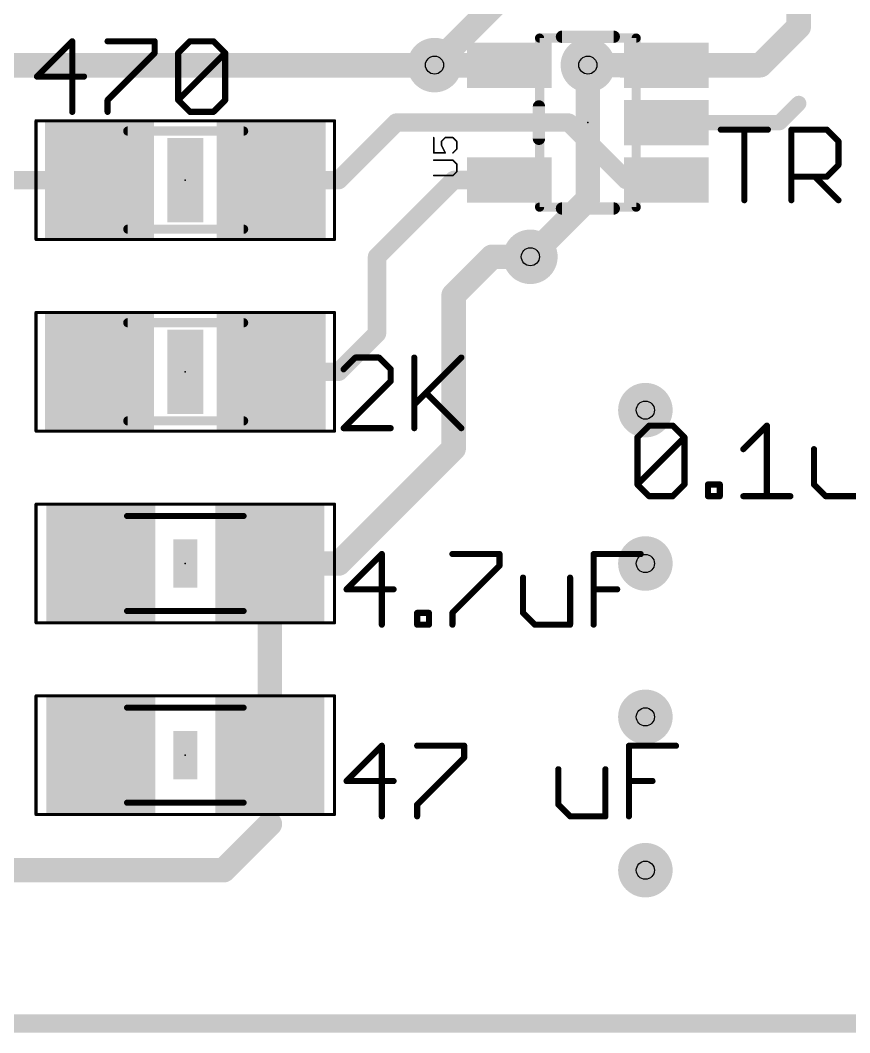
# Model space of a CAD drawing. Extents: x -1 to 156, y 2 to 108.
# Drawn here: x 7.43 to 21.17, y 20.17 to 36.94 of the extents above; entities that cross this region are included whole.
import ezdxf

# ---------------------------------------------------------------- set-up
doc = ezdxf.new("R2010")
doc.units = 0
for name, color, linetype in [('1', 22, 'CONTINUOUS'), ('16', 175, 'CONTINUOUS'), ('18', 82, 'CONTINUOUS'), ('20', 7, 'CONTINUOUS'), ('21', 253, 'CONTINUOUS'), ('23', 7, 'CONTINUOUS'), ('25', 253, 'CONTINUOUS'), ('27', 253, 'CONTINUOUS'), ('29', 253, 'CONTINUOUS'), ('30', 253, 'CONTINUOUS'), ('31', 253, 'CONTINUOUS'), ('35', 253, 'CONTINUOUS'), ('39', 22, 'CONTINUOUS'), ('44', 253, 'CONTINUOUS'), ('51', 253, 'CONTINUOUS')]:
    doc.layers.add(name, color=color, linetype=linetype)

# ---------------------------------------------------------------- blocks, each defined once
blk = doc.blocks.new('RECT')
blk.add_solid([(-0.5, -0.5), (0.5, -0.5), (-0.5, 0.5), (0.5, 0.5)])
blk = doc.blocks.new('ROUNDV')
at = {"const_width": 0.5}
blk.add_lwpolyline([(0, -0.25, 1), (0, 0.25, 1), (0, -0.25)], format="xyb", dxfattribs=at)

msp = doc.modelspace()

# ---------------------------------------------------------------- linework, layer by layer
at = {"layer": '1'}
for points, const_width in [([(20.32, 36.83), (20.32, 38.1)], 0.4064), ([(19.6825, 36.1925), (20.32, 36.83)], 0.4064), ([(4.2125, 36.1925), (15.5274, 36.1925)], 0.4064), ([(15.5249, 36.195), (14.2875, 36.195)], 0.4064), ([(15.5274, 36.1925), (15.5249, 36.195)], 0.4064), ([(16.8275, 36.195), (17.46, 36.1925)], 0.4064), ([(18.1276, 36.1925), (19.6825, 36.1925)], 0.4064), ([(17.46, 36.1925), (18.1276, 36.1925)], 0.3048), ([(18.1276, 36.1925), (18.1276, 36.195)], 0.3048), ([(20.0025, 35.2425), (20.32, 35.56)], 0.254), ([(13.6525, 35.2425), (12.7, 34.29)], 0.3048), ([(16.51, 35.2425), (13.6525, 35.2425)], 0.3048), ([(17.46, 34.2925), (16.51, 35.2425)], 0.3048), ([(18.1276, 35.2425), (20.0025, 35.2425)], 0.254), ([(5.31, 34.29), (8.738, 34.29)], 0.3048), ([(12.7, 34.29), (11.582, 34.29)], 0.3048), ([(14.6075, 34.2925), (13.335, 33.02)], 0.3048), ([(15.5274, 34.2925), (14.6075, 34.2925)], 0.3048), ([(18.1276, 34.2925), (17.46, 34.2925)], 0.3048), ([(14.605, 32.385), (15.24, 33.02)], 0.4064), ([(15.24, 33.02), (15.875, 33.02)], 0.4064), ([(13.335, 33.02), (13.335, 31.75)], 0.3048), ([(14.605, 29.845), (14.605, 32.385)], 0.4064), ([(13.335, 31.75), (12.7, 31.115)], 0.3048), ([(12.7, 31.115), (11.582, 31.115)], 0.3048), ([(12.7, 27.94), (14.605, 29.845)], 0.4064), ([(11.56, 24.765), (11.56, 27.94)], 0.4064), ([(11.56, 27.94), (12.7, 27.94)], 0.4064), ([(11.56, 23.625), (11.56, 24.765)], 0.3048), ([(10.795, 22.86), (11.56, 23.625)], 0.4064), ([(5.1175, 22.86), (10.795, 22.86)], 0.4064)]:
    msp.add_lwpolyline(points, dxfattribs=dict(at, const_width=const_width))
for points, const_width in [([(20.2184, 36.83, 1), (20.4216, 36.83)], 0.2032), ([(20.3918, 36.7582, 1), (20.2482, 36.9018)], 0.2032), ([(14.2875, 36.2966, 1), (14.2875, 36.0934)], 0.2032), ([(15.5967, 36.2668, 1), (15.4531, 36.1232)], 0.2032), ([(15.5249, 36.0934, 1), (15.5249, 36.2966)], 0.2032), ([(15.5274, 36.0909, 1), (15.5274, 36.2941)], 0.2032), ([(16.8279, 36.2966, 1), (16.8271, 36.0934)], 0.2032), ([(17.4596, 36.0909, 1), (17.4604, 36.2941)], 0.2032), ([(18.1276, 36.2941, 1), (18.1276, 36.0909)], 0.2032), ([(19.6825, 36.0909, 1), (19.6825, 36.2941)], 0.2032), ([(15.4556, 36.1207, 1), (15.5992, 36.2643)], 0.2032), ([(17.46, 36.2687, 1), (17.46, 36.1163)], 0.1524), ([(18.2038, 36.195, 1), (18.0514, 36.195)], 0.1524), ([(18.0514, 36.1925, 1), (18.2038, 36.1925)], 0.1524), ([(18.1276, 36.1163, 1), (18.1276, 36.2687)], 0.1524), ([(19.6107, 36.2643, 1), (19.7543, 36.1207)], 0.2032), ([(20.3649, 35.5151, 1), (20.2751, 35.6049)], 0.127), ([(13.6525, 35.3187, 1), (13.6525, 35.1663)], 0.1524), ([(13.7064, 35.1886, 1), (13.5986, 35.2964)], 0.1524), ([(16.5639, 35.2964, 1), (16.4561, 35.1886)], 0.1524), ([(16.51, 35.1663, 1), (16.51, 35.3187)], 0.1524), ([(18.1276, 35.306, 1), (18.1276, 35.179)], 0.127), ([(19.9576, 35.2874, 1), (20.0474, 35.1976)], 0.127), ([(20.0025, 35.179, 1), (20.0025, 35.306)], 0.127), ([(8.738, 34.2138, 1), (8.738, 34.3662)], 0.1524), ([(11.582, 34.3662, 1), (11.582, 34.2138)], 0.1524), ([(12.6461, 34.3439, 1), (12.7539, 34.2361)], 0.1524), ([(12.7, 34.2138, 1), (12.7, 34.3662)], 0.1524), ([(14.6075, 34.3687, 1), (14.6075, 34.2163)], 0.1524), ([(14.6614, 34.2386, 1), (14.5536, 34.3464)], 0.1524), ([(15.5274, 34.2163, 1), (15.5274, 34.3687)], 0.1524), ([(17.46, 34.3687, 1), (17.46, 34.2163)], 0.1524), ([(17.4061, 34.2386, 1), (17.5139, 34.3464)], 0.1524), ([(18.1276, 34.2163, 1), (18.1276, 34.3687)], 0.1524), ([(15.24, 33.1216, 1), (15.24, 32.9184)], 0.2032), ([(15.3118, 32.9482, 1), (15.1682, 33.0918)], 0.2032), ([(15.875, 32.9184, 1), (15.875, 33.1216)], 0.2032), ([(13.4112, 33.02, 1), (13.2588, 33.02)], 0.1524), ([(13.2811, 33.0739, 1), (13.3889, 32.9661)], 0.1524), ([(14.7066, 32.385, 1), (14.5034, 32.385)], 0.2032), ([(14.5332, 32.4568, 1), (14.6768, 32.3132)], 0.2032), ([(13.3889, 31.6961, 1), (13.2811, 31.8039)], 0.1524), ([(13.2588, 31.75, 1), (13.4112, 31.75)], 0.1524), ([(11.582, 31.1912, 1), (11.582, 31.0388)], 0.1524), ([(12.6461, 31.1689, 1), (12.7539, 31.0611)], 0.1524), ([(12.7, 31.0388, 1), (12.7, 31.1912)], 0.1524), ([(14.6768, 29.7732, 1), (14.5332, 29.9168)], 0.2032), ([(14.5034, 29.845, 1), (14.7066, 29.845)], 0.2032), ([(11.6616, 27.94, 1), (11.4584, 27.94)], 0.2032), ([(11.56, 28.0416, 1), (11.56, 27.8384)], 0.2032), ([(12.6282, 28.0118, 1), (12.7718, 27.8682)], 0.2032), ([(12.7, 27.8384, 1), (12.7, 28.0416)], 0.2032), ([(11.4584, 24.765, 1), (11.6616, 24.765)], 0.2032), ([(11.6362, 24.765, 1), (11.4838, 24.765)], 0.1524), ([(11.6318, 23.5532, 1), (11.4882, 23.6968)], 0.2032), ([(11.4838, 23.625, 1), (11.6362, 23.625)], 0.1524), ([(10.7232, 22.9318, 1), (10.8668, 22.7882)], 0.2032), ([(10.795, 22.7584, 1), (10.795, 22.9616)], 0.2032)]:
    msp.add_lwpolyline(points, format="xyb", dxfattribs=dict(at, const_width=const_width))
at = {"layer": '16'}
for points, const_width in [([(14.2875, 36.195), (16.51, 38.4175)], 0.4064), ([(16.8275, 33.9725), (16.8275, 36.195)], 0.4064), ([(15.875, 33.02), (16.8275, 33.9725)], 0.4064), ([(35.56, 20.32), (0, 20.32)], 0.3048)]:
    msp.add_lwpolyline(points, dxfattribs=dict(at, const_width=const_width))
at = {"layer": '16', "const_width": 0.2032}
for points in [[(16.9291, 36.195, 1), (16.7259, 36.195)], [(14.2157, 36.2668, 1), (14.3593, 36.1232)], [(16.7259, 33.9725, 1), (16.9291, 33.9725)], [(16.8993, 33.9007, 1), (16.7557, 34.0443)], [(15.8032, 33.0918, 1), (15.9468, 32.9482)]]:
    msp.add_lwpolyline(points, format="xyb", dxfattribs=at)
at = {"layer": '20', "const_width": 0.3048}
msp.add_lwpolyline([(0, 20.32), (35.56, 20.32)], dxfattribs=at)
at = {"layer": '21', "const_width": 0.2032}
for points in [[(16.3981, 36.6649), (17.2569, 36.6649)], [(16.0171, 34.9741), (16.0171, 35.5109)], [(17.2569, 33.8201), (16.3981, 33.8201)]]:
    msp.add_lwpolyline(points, dxfattribs=at)
at = {"layer": '21', "const_width": 0.1016}
for points in [[(16.3981, 36.7157, 1), (16.3981, 36.6141)], [(17.2569, 36.6141, 1), (17.2569, 36.7157)], [(16.0679, 35.5109, 1), (15.9663, 35.5109)], [(15.9663, 34.9741, 1), (16.0679, 34.9741)], [(16.3981, 33.8709, 1), (16.3981, 33.7693)], [(17.2569, 33.7693, 1), (17.2569, 33.8709)]]:
    msp.add_lwpolyline(points, format="xyb", dxfattribs=at)
at = {"layer": '23'}
for p in [(16.8275, 35.2425), (10.16, 34.29), (10.16, 31.115), (10.16, 27.94), (10.16, 24.765)]:
    msp.add_point(p, dxfattribs=at)
at = {"layer": '25', "const_width": 0.0254}
for points in [[(14.2745, 34.9946), (14.2745, 34.7404)], [(14.4016, 34.9311), (14.4651, 34.9946)], [(14.4016, 34.8675), (14.4016, 34.9311)], [(14.4651, 34.9946), (14.5922, 34.9946)], [(14.5922, 34.9946), (14.6558, 34.9311)], [(14.6558, 34.9311), (14.6558, 34.804)], [(14.2745, 34.7404), (14.4651, 34.7404)], [(14.4651, 34.7404), (14.4016, 34.8675)], [(14.6558, 34.804), (14.5922, 34.7404)], [(14.5922, 34.6204), (14.2745, 34.6204)], [(14.6558, 34.5569), (14.5922, 34.6204)], [(14.6558, 34.4298), (14.6558, 34.5569)], [(14.5922, 34.3662), (14.6558, 34.4298)], [(14.2745, 34.3662), (14.5922, 34.3662)]]:
    msp.add_lwpolyline(points, dxfattribs=at)
at = {"layer": '25', "const_width": 0.0127}
for points in [[(14.2808, 34.9946, 1), (14.2681, 34.9946)], [(14.4079, 34.9311, 1), (14.3952, 34.9311)], [(14.3971, 34.9356, 1), (14.4061, 34.9266)], [(14.4651, 35.001, 1), (14.4651, 34.9883)], [(14.4696, 34.9901, 1), (14.4606, 34.9991)], [(14.5967, 34.9991, 1), (14.5878, 34.9901)], [(14.5922, 34.9883, 1), (14.5922, 35.001)], [(14.6622, 34.9311, 1), (14.6495, 34.9311)], [(14.6513, 34.9266, 1), (14.6603, 34.9356)], [(14.2745, 34.7468, 1), (14.2745, 34.7341)], [(14.2681, 34.7404, 1), (14.2808, 34.7404)], [(14.4073, 34.8704, 1), (14.3959, 34.8647)], [(14.3952, 34.8675, 1), (14.4079, 34.8675)], [(14.4595, 34.7376, 1), (14.4708, 34.7432)], [(14.4651, 34.7341, 1), (14.4651, 34.7468)], [(14.5878, 34.7449, 1), (14.5967, 34.7359)], [(14.6495, 34.804, 1), (14.6622, 34.804)], [(14.6603, 34.7995, 1), (14.6513, 34.8084)], [(14.2745, 34.6268, 1), (14.2745, 34.6141)], [(14.5967, 34.6249, 1), (14.5878, 34.6159)], [(14.5922, 34.6141, 1), (14.5922, 34.6268)], [(14.6622, 34.5569, 1), (14.6495, 34.5569)], [(14.6513, 34.5524, 1), (14.6603, 34.5614)], [(14.6495, 34.4298, 1), (14.6622, 34.4298)], [(14.6603, 34.4253, 1), (14.6513, 34.4342)], [(14.2745, 34.3725, 1), (14.2745, 34.3599)], [(14.5878, 34.3707, 1), (14.5967, 34.3617)], [(14.5922, 34.3599, 1), (14.5922, 34.3725)]]:
    msp.add_lwpolyline(points, format="xyb", dxfattribs=at)
at = {"layer": '27', "const_width": 0.1016}
for points in [[(8.2872, 36.5897), (7.7026, 36.005)], [(8.2872, 35.4203), (8.2872, 36.5897)], [(8.8719, 36.5897), (9.6515, 36.5897)], [(9.6515, 36.5897), (9.6515, 36.3948)], [(10.0413, 36.3948), (10.2362, 36.5897)], [(10.2362, 36.5897), (10.626, 36.5897)], [(10.626, 36.5897), (10.8209, 36.3948)], [(9.6515, 36.3948), (8.8719, 35.6152)], [(10.0413, 35.6152), (10.0413, 36.3948)], [(10.0413, 35.6152), (10.8209, 36.3948)], [(10.8209, 36.3948), (10.8209, 35.6152)], [(7.7026, 36.005), (8.4821, 36.005)], [(8.8719, 35.6152), (8.8719, 35.4203)], [(10.2362, 35.4203), (10.0413, 35.6152)], [(10.8209, 35.6152), (10.626, 35.4203)], [(10.626, 35.4203), (10.2362, 35.4203)], [(19.0296, 35.1264), (19.8091, 35.1264)], [(19.4193, 33.9571), (19.4193, 35.1264)], [(20.1989, 33.9571), (20.1989, 35.1264)], [(20.1989, 35.1264), (20.7836, 35.1264)], [(20.7836, 35.1264), (20.9785, 34.9315)], [(20.9785, 34.9315), (20.9785, 34.5417)], [(20.9785, 34.5417), (20.7836, 34.3468)], [(20.7836, 34.3468), (20.1989, 34.3468)], [(20.5887, 34.3468), (20.9785, 33.9571)], [(12.9774, 31.3509), (12.7826, 31.156)], [(13.3672, 31.3509), (12.9774, 31.3509)], [(13.5621, 31.156), (13.3672, 31.3509)], [(13.9519, 31.3509), (13.9519, 30.1816)], [(13.9519, 30.5713), (14.7315, 31.3509)], [(13.5621, 30.9611), (13.5621, 31.156)], [(12.7826, 30.1816), (13.5621, 30.9611)], [(14.1468, 30.7662), (14.7315, 30.1816)], [(13.5621, 30.1816), (12.7826, 30.1816)], [(17.6485, 30.0289), (17.8434, 30.2238)], [(17.8434, 30.2238), (18.2332, 30.2238)], [(18.2332, 30.2238), (18.4281, 30.0289)], [(19.4026, 29.834), (19.7924, 30.2238)], [(19.7924, 30.2238), (19.7924, 29.0544)], [(17.6485, 29.2493), (17.6485, 30.0289)], [(17.6485, 29.2493), (18.4281, 30.0289)], [(18.4281, 30.0289), (18.4281, 29.2493)], [(20.572, 29.834), (20.572, 29.2493)], [(17.8434, 29.0544), (17.6485, 29.2493)], [(18.4281, 29.2493), (18.2332, 29.0544)], [(18.8179, 29.0544), (18.8179, 29.2493)], [(18.8179, 29.2493), (19.0128, 29.2493)], [(19.0128, 29.2493), (19.0128, 29.0544)], [(20.572, 29.2493), (20.7669, 29.0544)], [(18.2332, 29.0544), (17.8434, 29.0544)], [(19.0128, 29.0544), (18.8179, 29.0544)], [(19.4026, 29.0544), (20.1822, 29.0544)], [(20.7669, 29.0544), (21.3516, 29.0544)], [(13.4149, 28.0966), (12.8302, 27.5119)], [(13.4149, 26.9272), (13.4149, 28.0966)], [(14.5843, 28.0966), (15.3639, 28.0966)], [(15.3639, 28.0966), (15.3639, 27.9017)], [(16.9231, 26.9272), (16.9231, 28.0966)], [(16.9231, 28.0966), (17.7027, 28.0966)], [(15.3639, 27.9017), (14.5843, 27.1221)], [(15.7537, 27.7068), (15.7537, 27.1221)], [(16.5333, 26.9272), (16.5333, 27.7068)], [(12.8302, 27.5119), (13.6098, 27.5119)], [(16.9231, 27.5119), (17.3129, 27.5119)], [(13.9996, 26.9272), (13.9996, 27.1221)], [(13.9996, 27.1221), (14.1945, 27.1221)], [(14.1945, 27.1221), (14.1945, 26.9272)], [(14.5843, 27.1221), (14.5843, 26.9272)], [(15.7537, 27.1221), (15.9486, 26.9272)], [(14.1945, 26.9272), (13.9996, 26.9272)], [(15.9486, 26.9272), (16.5333, 26.9272)], [(13.4149, 24.9216), (12.8302, 24.3369)], [(13.4149, 23.7522), (13.4149, 24.9216)], [(13.9996, 24.9216), (14.7792, 24.9216)], [(14.7792, 24.9216), (14.7792, 24.7267)], [(17.5078, 23.7522), (17.5078, 24.9216)], [(17.5078, 24.9216), (18.2874, 24.9216)], [(14.7792, 24.7267), (13.9996, 23.9471)], [(16.3384, 24.5318), (16.3384, 23.9471)], [(17.118, 23.7522), (17.118, 24.5318)], [(12.8302, 24.3369), (13.6098, 24.3369)], [(17.5078, 24.3369), (17.8976, 24.3369)], [(13.9996, 23.9471), (13.9996, 23.7522)], [(16.3384, 23.9471), (16.5333, 23.7522)], [(16.5333, 23.7522), (17.118, 23.7522)]]:
    msp.add_lwpolyline(points, dxfattribs=at)
at = {"layer": '27', "const_width": 0.0508}
for points in [[(8.3126, 36.5897, 1), (8.2618, 36.5897)], [(8.3052, 36.5717, 1), (8.2693, 36.6077)], [(8.8719, 36.6151, 1), (8.8719, 36.5643)], [(9.6769, 36.5897, 1), (9.6261, 36.5897)], [(9.6515, 36.5643, 1), (9.6515, 36.6151)], [(10.2362, 36.6151, 1), (10.2362, 36.5643)], [(10.2542, 36.5717, 1), (10.2183, 36.6077)], [(10.644, 36.6077, 1), (10.6081, 36.5717)], [(10.626, 36.5643, 1), (10.626, 36.6151)], [(9.6261, 36.3948, 1), (9.6769, 36.3948)], [(9.6695, 36.3768, 1), (9.6336, 36.4128)], [(10.0667, 36.3948, 1), (10.0159, 36.3948)], [(10.0234, 36.4128, 1), (10.0593, 36.3768)], [(10.8463, 36.3948, 1), (10.7955, 36.3948)], [(10.8389, 36.3768, 1), (10.803, 36.4128)], [(10.803, 36.3768, 1), (10.8389, 36.4128)], [(7.6846, 36.023, 1), (7.7205, 35.987)], [(7.7026, 36.0304, 1), (7.7026, 35.9796)], [(8.4821, 35.9796, 1), (8.4821, 36.0304)], [(8.8973, 35.6152, 1), (8.8465, 35.6152)], [(8.854, 35.6332, 1), (8.8899, 35.5972)], [(10.0593, 35.6332, 1), (10.0234, 35.5972)], [(10.0234, 35.6332, 1), (10.0593, 35.5972)], [(10.0159, 35.6152, 1), (10.0667, 35.6152)], [(10.7955, 35.6152, 1), (10.8463, 35.6152)], [(10.8389, 35.5972, 1), (10.803, 35.6332)], [(8.2618, 35.4203, 1), (8.3126, 35.4203)], [(8.8465, 35.4203, 1), (8.8973, 35.4203)], [(10.2362, 35.4457, 1), (10.2362, 35.3949)], [(10.2183, 35.4023, 1), (10.2542, 35.4383)], [(10.6081, 35.4383, 1), (10.644, 35.4023)], [(10.626, 35.3949, 1), (10.626, 35.4457)], [(19.0296, 35.1518, 1), (19.0296, 35.101)], [(19.4447, 35.1264, 1), (19.3939, 35.1264)], [(19.8091, 35.101, 1), (19.8091, 35.1518)], [(20.2243, 35.1264, 1), (20.1735, 35.1264)], [(20.1989, 35.1518, 1), (20.1989, 35.101)], [(20.8016, 35.1444, 1), (20.7657, 35.1085)], [(20.7836, 35.101, 1), (20.7836, 35.1518)], [(21.0039, 34.9315, 1), (20.9531, 34.9315)], [(20.9606, 34.9136, 1), (20.9965, 34.9495)], [(20.9531, 34.5417, 1), (21.0039, 34.5417)], [(20.9965, 34.5238, 1), (20.9606, 34.5597)], [(20.1989, 34.3722, 1), (20.1989, 34.3214)], [(20.6067, 34.3648, 1), (20.5708, 34.3289)], [(20.7657, 34.3648, 1), (20.8016, 34.3289)], [(20.7836, 34.3214, 1), (20.7836, 34.3722)], [(19.3939, 33.9571, 1), (19.4447, 33.9571)], [(20.1735, 33.9571, 1), (20.2243, 33.9571)], [(20.9606, 33.9391, 1), (20.9965, 33.975)], [(12.9774, 31.3763, 1), (12.9774, 31.3255)], [(12.9954, 31.333, 1), (12.9595, 31.3689)], [(13.3852, 31.3689, 1), (13.3493, 31.333)], [(13.3672, 31.3255, 1), (13.3672, 31.3763)], [(13.9773, 31.3509, 1), (13.9265, 31.3509)], [(14.7495, 31.333, 1), (14.7136, 31.3689)], [(12.7646, 31.174, 1), (12.8005, 31.1381)], [(13.5875, 31.156, 1), (13.5367, 31.156)], [(13.5442, 31.1381, 1), (13.5801, 31.174)], [(13.5367, 30.9611, 1), (13.5875, 30.9611)], [(13.5801, 30.9432, 1), (13.5442, 30.9791)], [(14.1648, 30.7842, 1), (14.1289, 30.7483)], [(13.934, 30.5893, 1), (13.9699, 30.5534)], [(12.7826, 30.207, 1), (12.7826, 30.1562)], [(12.7646, 30.1995, 1), (12.8005, 30.1636)], [(13.5621, 30.1562, 1), (13.5621, 30.207)], [(13.9265, 30.1816, 1), (13.9773, 30.1816)], [(14.7136, 30.1636, 1), (14.7495, 30.1995)], [(17.8434, 30.2492, 1), (17.8434, 30.1984)], [(17.8614, 30.2059, 1), (17.8254, 30.2418)], [(18.2512, 30.2418, 1), (18.2152, 30.2059)], [(18.2332, 30.1984, 1), (18.2332, 30.2492)], [(19.8178, 30.2238, 1), (19.767, 30.2238)], [(19.8104, 30.2059, 1), (19.7744, 30.2418)], [(17.6739, 30.0289, 1), (17.6231, 30.0289)], [(17.6305, 30.0469, 1), (17.6665, 30.011)], [(18.4535, 30.0289, 1), (18.4027, 30.0289)], [(18.4461, 30.011, 1), (18.4101, 30.0469)], [(18.4101, 30.011, 1), (18.4461, 30.0469)], [(19.3846, 29.852, 1), (19.4206, 29.8161)], [(20.5974, 29.834, 1), (20.5466, 29.834)], [(17.6665, 29.2673, 1), (17.6305, 29.2314)], [(17.6305, 29.2673, 1), (17.6665, 29.2314)], [(17.6231, 29.2493, 1), (17.6739, 29.2493)], [(18.4027, 29.2493, 1), (18.4535, 29.2493)], [(18.4461, 29.2314, 1), (18.4101, 29.2673)], [(18.8433, 29.2493, 1), (18.7925, 29.2493)], [(18.8179, 29.2747, 1), (18.8179, 29.2239)], [(19.0382, 29.2493, 1), (18.9874, 29.2493)], [(19.0128, 29.2239, 1), (19.0128, 29.2747)], [(20.59, 29.2673, 1), (20.554, 29.2314)], [(20.5466, 29.2493, 1), (20.5974, 29.2493)], [(17.8434, 29.0798, 1), (17.8434, 29.029)], [(17.8254, 29.0365, 1), (17.8614, 29.0724)], [(18.2152, 29.0724, 1), (18.2512, 29.0365)], [(18.2332, 29.029, 1), (18.2332, 29.0798)], [(18.8179, 29.0798, 1), (18.8179, 29.029)], [(18.7925, 29.0544, 1), (18.8433, 29.0544)], [(18.9874, 29.0544, 1), (19.0382, 29.0544)], [(19.0128, 29.029, 1), (19.0128, 29.0798)], [(19.4026, 29.0798, 1), (19.4026, 29.029)], [(19.767, 29.0544, 1), (19.8178, 29.0544)], [(20.1822, 29.029, 1), (20.1822, 29.0798)], [(20.7669, 29.0798, 1), (20.7669, 29.029)], [(20.7489, 29.0365, 1), (20.7849, 29.0724)], [(13.4403, 28.0966, 1), (13.3895, 28.0966)], [(13.4328, 28.0786, 1), (13.3969, 28.1145)], [(14.5843, 28.122, 1), (14.5843, 28.0712)], [(15.3893, 28.0966, 1), (15.3385, 28.0966)], [(15.3639, 28.0712, 1), (15.3639, 28.122)], [(16.9485, 28.0966, 1), (16.8977, 28.0966)], [(16.9231, 28.122, 1), (16.9231, 28.0712)], [(17.7027, 28.0712, 1), (17.7027, 28.122)], [(15.3385, 27.9017, 1), (15.3893, 27.9017)], [(15.3818, 27.8837, 1), (15.3459, 27.9196)], [(15.7791, 27.7068, 1), (15.7283, 27.7068)], [(16.5587, 27.7068, 1), (16.5079, 27.7068)], [(12.8302, 27.5373, 1), (12.8302, 27.4865)], [(12.8122, 27.5298, 1), (12.8481, 27.4939)], [(13.6098, 27.4865, 1), (13.6098, 27.5373)], [(16.9231, 27.5373, 1), (16.9231, 27.4865)], [(17.3129, 27.4865, 1), (17.3129, 27.5373)], [(14.025, 27.1221, 1), (13.9742, 27.1221)], [(13.9996, 27.1475, 1), (13.9996, 27.0967)], [(14.2199, 27.1221, 1), (14.1691, 27.1221)], [(14.1945, 27.0967, 1), (14.1945, 27.1475)], [(14.6097, 27.1221, 1), (14.5589, 27.1221)], [(15.7716, 27.14, 1), (15.7357, 27.1041)], [(14.5663, 27.14, 1), (14.6022, 27.1041)], [(15.7283, 27.1221, 1), (15.7791, 27.1221)], [(13.3895, 26.9272, 1), (13.4403, 26.9272)], [(13.9996, 26.9526, 1), (13.9996, 26.9018)], [(13.9742, 26.9272, 1), (14.025, 26.9272)], [(14.1691, 26.9272, 1), (14.2199, 26.9272)], [(14.1945, 26.9018, 1), (14.1945, 26.9526)], [(14.5589, 26.9272, 1), (14.6097, 26.9272)], [(15.9486, 26.9526, 1), (15.9486, 26.9018)], [(15.9306, 26.9092, 1), (15.9665, 26.9451)], [(16.5079, 26.9272, 1), (16.5587, 26.9272)], [(16.5333, 26.9018, 1), (16.5333, 26.9526)], [(16.8977, 26.9272, 1), (16.9485, 26.9272)], [(13.4403, 24.9216, 1), (13.3895, 24.9216)], [(13.4328, 24.9036, 1), (13.3969, 24.9395)], [(13.9996, 24.947, 1), (13.9996, 24.8962)], [(14.8046, 24.9216, 1), (14.7538, 24.9216)], [(14.7792, 24.8962, 1), (14.7792, 24.947)], [(17.5332, 24.9216, 1), (17.4824, 24.9216)], [(17.5078, 24.947, 1), (17.5078, 24.8962)], [(18.2874, 24.8962, 1), (18.2874, 24.947)], [(14.7538, 24.7267, 1), (14.8046, 24.7267)], [(14.7971, 24.7087, 1), (14.7612, 24.7446)], [(16.3638, 24.5318, 1), (16.313, 24.5318)], [(17.1434, 24.5318, 1), (17.0926, 24.5318)], [(12.8302, 24.3623, 1), (12.8302, 24.3115)], [(12.8122, 24.3548, 1), (12.8481, 24.3189)], [(13.6098, 24.3115, 1), (13.6098, 24.3623)], [(17.5078, 24.3623, 1), (17.5078, 24.3115)], [(17.8976, 24.3115, 1), (17.8976, 24.3623)], [(14.025, 23.9471, 1), (13.9742, 23.9471)], [(13.9816, 23.965, 1), (14.0175, 23.9291)], [(16.3563, 23.965, 1), (16.3204, 23.9291)], [(16.313, 23.9471, 1), (16.3638, 23.9471)], [(13.3895, 23.7522, 1), (13.4403, 23.7522)], [(13.9742, 23.7522, 1), (14.025, 23.7522)], [(16.5333, 23.7776, 1), (16.5333, 23.7268)], [(16.5153, 23.7342, 1), (16.5512, 23.7701)], [(17.0926, 23.7522, 1), (17.1434, 23.7522)], [(17.118, 23.7268, 1), (17.118, 23.7776)], [(17.4824, 23.7522, 1), (17.5332, 23.7522)]]:
    msp.add_lwpolyline(points, format="xyb", dxfattribs=at)
at = {"layer": '39', "const_width": 0.0508}
for points in [[(7.687, 33.307), (7.687, 35.273)], [(7.687, 35.273), (12.633, 35.273)], [(12.633, 35.273), (12.633, 33.307)], [(12.633, 33.307), (7.687, 33.307)], [(7.687, 30.132), (7.687, 32.098)], [(7.687, 32.098), (12.633, 32.098)], [(12.633, 32.098), (12.633, 30.132)], [(12.633, 30.132), (7.687, 30.132)], [(7.687, 28.923), (12.633, 28.923)], [(7.687, 26.957), (7.687, 28.923)], [(12.633, 28.923), (12.633, 26.957)], [(12.633, 26.957), (7.687, 26.957)], [(7.687, 25.748), (12.633, 25.748)], [(7.687, 23.782), (7.687, 25.748)], [(12.633, 25.748), (12.633, 23.782)], [(12.633, 23.782), (7.687, 23.782)]]:
    msp.add_lwpolyline(points, dxfattribs=at)
at = {"layer": '39', "const_width": 0.0254}
for points in [[(7.6997, 35.273, 1), (7.6743, 35.273)], [(7.687, 35.2857, 1), (7.687, 35.2603)], [(12.6457, 35.273, 1), (12.6203, 35.273)], [(12.633, 35.2603, 1), (12.633, 35.2857)], [(7.687, 33.3197, 1), (7.687, 33.2943)], [(7.6743, 33.307, 1), (7.6997, 33.307)], [(12.6203, 33.307, 1), (12.6457, 33.307)], [(12.633, 33.2943, 1), (12.633, 33.3197)], [(7.6997, 32.098, 1), (7.6743, 32.098)], [(7.687, 32.1107, 1), (7.687, 32.0853)], [(12.6457, 32.098, 1), (12.6203, 32.098)], [(12.633, 32.0853, 1), (12.633, 32.1107)], [(7.687, 30.1447, 1), (7.687, 30.1193)], [(7.6743, 30.132, 1), (7.6997, 30.132)], [(12.6203, 30.132, 1), (12.6457, 30.132)], [(12.633, 30.1193, 1), (12.633, 30.1447)], [(7.687, 28.9357, 1), (7.687, 28.9103)], [(7.6997, 28.923, 1), (7.6743, 28.923)], [(12.6457, 28.923, 1), (12.6203, 28.923)], [(12.633, 28.9103, 1), (12.633, 28.9357)], [(7.687, 26.9697, 1), (7.687, 26.9443)], [(7.6743, 26.957, 1), (7.6997, 26.957)], [(12.6203, 26.957, 1), (12.6457, 26.957)], [(12.633, 26.9443, 1), (12.633, 26.9697)], [(7.687, 25.7607, 1), (7.687, 25.7353)], [(7.6997, 25.748, 1), (7.6743, 25.748)], [(12.6457, 25.748, 1), (12.6203, 25.748)], [(12.633, 25.7353, 1), (12.633, 25.7607)], [(7.687, 23.7947, 1), (7.687, 23.7693)], [(7.6743, 23.782, 1), (7.6997, 23.782)], [(12.6203, 23.782, 1), (12.6457, 23.782)], [(12.633, 23.7693, 1), (12.633, 23.7947)]]:
    msp.add_lwpolyline(points, format="xyb", dxfattribs=at)
at = {"layer": '44'}
for centre in [(14.2875, 36.195), (16.8275, 36.195), (15.875, 33.02), (17.78, 30.48), (17.78, 27.94), (17.78, 25.4), (17.78, 22.86)]:
    msp.add_circle(centre, 0.15, dxfattribs=at)
at = {"layer": '51'}
for points, const_width in [([(16.0275, 33.8425), (16.0275, 36.6425)], 0.1524), ([(16.0275, 36.6425), (17.6275, 36.6425)], 0.1524), ([(17.6275, 36.6425), (17.6275, 33.8425)], 0.1524), ([(9.2075, 35.1028), (11.1252, 35.1028)], 0.1524), ([(16.0275, 33.8425), (17.6275, 33.8425)], 0.1524), ([(9.2075, 33.4772), (11.1252, 33.4772)], 0.1524), ([(9.2075, 31.9278), (11.1252, 31.9278)], 0.1524), ([(9.2075, 30.3022), (11.1252, 30.3022)], 0.1524), ([(11.125, 28.727), (9.195, 28.727)], 0.1016), ([(11.125, 27.153), (9.195, 27.153)], 0.1016), ([(9.195, 25.552), (11.125, 25.552)], 0.1016), ([(9.195, 23.978), (11.125, 23.978)], 0.1016)]:
    msp.add_lwpolyline(points, dxfattribs=dict(at, const_width=const_width))
for points, const_width in [([(16.0656, 36.6425, 1), (15.9894, 36.6425)], 0.0762), ([(16.0275, 36.6806, 1), (16.0275, 36.6044)], 0.0762), ([(17.6656, 36.6425, 1), (17.5894, 36.6425)], 0.0762), ([(17.6275, 36.6044, 1), (17.6275, 36.6806)], 0.0762), ([(9.2075, 35.1409, 1), (9.2075, 35.0647)], 0.0762), ([(11.1252, 35.0647, 1), (11.1252, 35.1409)], 0.0762), ([(16.0275, 33.8806, 1), (16.0275, 33.8044)], 0.0762), ([(15.9894, 33.8425, 1), (16.0656, 33.8425)], 0.0762), ([(17.5894, 33.8425, 1), (17.6656, 33.8425)], 0.0762), ([(17.6275, 33.8044, 1), (17.6275, 33.8806)], 0.0762), ([(9.2075, 33.5153, 1), (9.2075, 33.4391)], 0.0762), ([(11.1252, 33.4391, 1), (11.1252, 33.5153)], 0.0762), ([(9.2075, 31.9659, 1), (9.2075, 31.8897)], 0.0762), ([(11.1252, 31.8897, 1), (11.1252, 31.9659)], 0.0762), ([(9.2075, 30.3403, 1), (9.2075, 30.2641)], 0.0762), ([(11.1252, 30.2641, 1), (11.1252, 30.3403)], 0.0762), ([(9.195, 28.7524, 1), (9.195, 28.7016)], 0.0508), ([(11.125, 28.7016, 1), (11.125, 28.7524)], 0.0508), ([(9.195, 27.1784, 1), (9.195, 27.1276)], 0.0508), ([(11.125, 27.1276, 1), (11.125, 27.1784)], 0.0508), ([(9.195, 25.5774, 1), (9.195, 25.5266)], 0.0508), ([(11.125, 25.5266, 1), (11.125, 25.5774)], 0.0508), ([(9.195, 24.0034, 1), (9.195, 23.9526)], 0.0508), ([(11.125, 23.9526, 1), (11.125, 24.0034)], 0.0508)]:
    msp.add_lwpolyline(points, format="xyb", dxfattribs=dict(at, const_width=const_width))

# ---------------------------------------------------------------- block references
at = {"layer": '1'}
for p, xscale, yscale, rotation in [((15.5274, 36.1925), 0.55, 1.2, 90), ((18.1276, 36.1925), 0.55, 1.2, 90), ((18.1276, 35.2425), 0.55, 1.2, 90), ((8.738, 34.29), 1.6, 1.803, 180), ((11.582, 34.29), 1.6, 1.803, 180), ((15.5274, 34.2925), 0.55, 1.2, 90), ((18.1276, 34.2925), 0.55, 1.2, 90), ((8.738, 31.115), 1.6, 1.803, 180), ((11.582, 31.115), 1.6, 1.803, 180), ((8.76, 27.94), 1.6, 1.8, 180), ((11.56, 27.94), 1.6, 1.8, 180)]:
    msp.add_blockref('RECT', p, dxfattribs=dict(at, xscale=xscale, yscale=yscale, rotation=rotation))
at = {"layer": '1', "xscale": 1.6, "yscale": 1.8}
for p in [(8.76, 24.765), (11.56, 24.765)]:
    msp.add_blockref('RECT', p, dxfattribs=at)
at = {"layer": '18', "xscale": 0.7, "yscale": 0.7}
for p in [(14.2875, 36.195), (14.2875, 36.195), (16.8275, 36.195), (16.8275, 36.195), (15.875, 33.02), (15.875, 33.02), (17.78, 30.48), (17.78, 30.48), (17.78, 27.94), (17.78, 27.94), (17.78, 25.4), (17.78, 25.4), (17.78, 22.86), (17.78, 22.86)]:
    msp.add_blockref('ROUNDV', p, dxfattribs=at)
at = {"layer": '29'}
for name, p, xscale, yscale in [('ROUNDV', (14.2875, 36.195), 0.9032, 0.9032), ('ROUNDV', (16.8275, 36.195), 0.9032, 0.9032), ('ROUNDV', (15.875, 33.02), 0.9032, 0.9032), ('ROUNDV', (17.78, 30.48), 0.9032, 0.9032), ('ROUNDV', (17.78, 27.94), 0.9032, 0.9032), ('ROUNDV', (17.78, 25.4), 0.9032, 0.9032), ('RECT', (8.76, 24.765), 1.8032, 2.0032), ('RECT', (11.56, 24.765), 1.8032, 2.0032), ('ROUNDV', (17.78, 22.86), 0.9032, 0.9032)]:
    msp.add_blockref(name, p, dxfattribs=dict(at, xscale=xscale, yscale=yscale))
for p, xscale, yscale, rotation in [((15.5274, 36.1925), 0.7532, 1.4032, 90), ((18.1276, 36.1925), 0.7532, 1.4032, 90), ((18.1276, 35.2425), 0.7532, 1.4032, 90), ((8.738, 34.29), 1.8032, 2.0062, 180), ((11.582, 34.29), 1.8032, 2.0062, 180), ((15.5274, 34.2925), 0.7532, 1.4032, 90), ((18.1276, 34.2925), 0.7532, 1.4032, 90), ((8.738, 31.115), 1.8032, 2.0062, 180), ((11.582, 31.115), 1.8032, 2.0062, 180), ((8.76, 27.94), 1.8032, 2.0032, 180), ((11.56, 27.94), 1.8032, 2.0032, 180)]:
    msp.add_blockref('RECT', p, dxfattribs=dict(at, xscale=xscale, yscale=yscale, rotation=rotation))
at = {"layer": '30', "xscale": 0.9032, "yscale": 0.9032}
for p in [(14.2875, 36.195), (16.8275, 36.195), (15.875, 33.02), (17.78, 30.48), (17.78, 27.94), (17.78, 25.4), (17.78, 22.86)]:
    msp.add_blockref('ROUNDV', p, dxfattribs=at)
at = {"layer": '31'}
for p, xscale, yscale, rotation in [((15.5274, 36.1925), 0.4738, 1.1238, 90), ((18.1276, 36.1925), 0.4738, 1.1238, 90), ((18.1276, 35.2425), 0.4738, 1.1238, 90), ((8.738, 34.29), 1.5238, 1.7268, 180), ((11.582, 34.29), 1.5238, 1.7268, 180), ((15.5274, 34.2925), 0.4738, 1.1238, 90), ((18.1276, 34.2925), 0.4738, 1.1238, 90), ((8.738, 31.115), 1.5238, 1.7268, 180), ((11.582, 31.115), 1.5238, 1.7268, 180), ((8.76, 27.94), 1.5238, 1.7238, 180), ((11.56, 27.94), 1.5238, 1.7238, 180)]:
    msp.add_blockref('RECT', p, dxfattribs=dict(at, xscale=xscale, yscale=yscale, rotation=rotation))
at = {"layer": '31', "xscale": 1.5238, "yscale": 1.7238}
for p in [(8.76, 24.765), (11.56, 24.765)]:
    msp.add_blockref('RECT', p, dxfattribs=at)
at = {"layer": '35', "rotation": 180}
for p, xscale, yscale in [((10.16, 34.29), 0.6, 1.4), ((10.16, 31.115), 0.6, 1.4), ((10.16, 27.94), 0.3998, 0.8002)]:
    msp.add_blockref('RECT', p, dxfattribs=dict(at, xscale=xscale, yscale=yscale))
at = {"layer": '35', "xscale": 0.3998, "yscale": 0.8002}
msp.add_blockref('RECT', (10.16, 24.765), dxfattribs=at)
at = {"layer": '51'}
for p, xscale, yscale, rotation in [((15.6525, 36.1925), 0.5, 0.65, 90), ((18.0025, 36.1925), 0.5, 0.65, 90), ((18.0025, 35.2425), 0.5, 0.65, 90), ((8.8392, 34.29), 0.7366, 1.7526, 180), ((11.4808, 34.29), 0.7366, 1.7526, 180), ((15.6525, 34.2925), 0.5, 0.65, 90), ((18.0025, 34.2925), 0.5, 0.65, 90), ((8.8392, 31.115), 0.7366, 1.7526, 180), ((11.4808, 31.115), 0.7366, 1.7526, 180), ((8.8332, 27.9391), 0.7501, 1.7, 180), ((11.4868, 27.9409), 0.7501, 1.7, 180)]:
    msp.add_blockref('RECT', p, dxfattribs=dict(at, xscale=xscale, yscale=yscale, rotation=rotation))
at = {"layer": '51', "xscale": 0.7501, "yscale": 1.7}
for p in [(8.8332, 24.7641), (11.4868, 24.7659)]:
    msp.add_blockref('RECT', p, dxfattribs=at)

doc.saveas('drawing.dxf')
